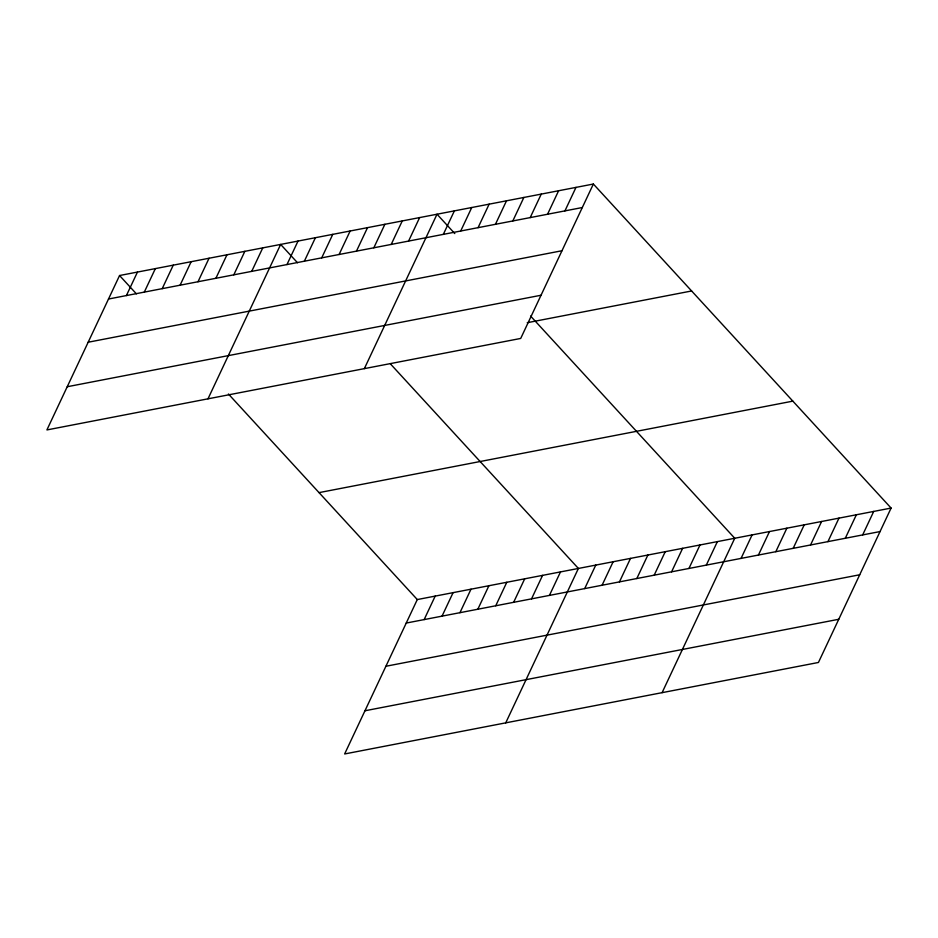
<?xml version="1.0" encoding="UTF-8"?>
<svg xmlns="http://www.w3.org/2000/svg" width="938" height="938" viewBox="0 0 938 938"><rect width="100%" height="100%" fill="white"/><g stroke="black" fill="none" stroke-linecap="round" stroke-linejoin="round"><path stroke-width="1.41" d="M593.367 184.036L119.56 275.526L46.9 429.932L520.707 338.442L593.367 184.036L891.1 508.068L818.44 662.474L344.633 753.964L417.293 599.558L891.1 508.068M126.396 295.564L137.464 272.067M144.3 292.117L155.356 268.608M162.204 288.658L173.26 265.161M180.096 285.199L191.153 261.702M198 281.74L209.057 258.243M215.892 278.281L226.961 254.784M233.797 274.834L244.853 251.325M251.701 271.375L262.757 247.878M207.99 398.826L280.65 244.419L297.498 262.746M286.969 264.563L298.026 241.066M304.346 261.21L315.403 237.713M321.711 257.856L332.767 234.359M339.087 254.503L350.144 230.994M356.463 251.15L367.52 227.641M373.828 247.796L384.885 224.288M391.205 244.431L402.261 220.934M408.581 241.078L419.638 217.581M364.354 368.634L437.014 214.227L454.789 233.574M443.322 234.371L454.379 210.874M460.699 231.018L471.755 207.521M478.063 227.664L489.132 204.167M495.44 224.311L506.497 200.802M512.816 220.958L523.873 197.449M530.193 217.604L541.249 194.096M547.558 214.239L558.614 190.742M564.934 210.886L575.991 187.389M424.14 619.596L435.197 596.099M442.033 616.149L453.089 592.64M459.937 612.69L470.993 589.193M477.829 609.231L488.897 585.734M495.733 605.772L506.79 582.275M513.637 602.325L524.694 578.816M531.529 598.866L542.586 575.357M549.434 595.407L560.49 571.91M505.734 722.858L578.394 568.451L390.478 363.944M584.702 588.595L595.759 565.098M602.079 585.242L613.135 561.745M619.443 581.888L630.512 558.391M636.82 578.535L647.877 555.026M654.196 575.182L665.253 551.673M671.573 571.828L682.63 548.32M688.938 568.463L699.994 544.966M706.314 565.11L717.371 541.613M662.087 692.666L734.747 538.26L530.58 316.059M741.055 558.403L752.112 534.906M758.432 555.05L769.488 531.553M775.808 551.696L786.865 528.2M793.173 548.343L804.241 524.834M810.549 544.99L821.606 521.481M827.926 541.636L838.982 518.128M845.29 538.271L856.359 514.774M862.667 534.918L873.724 511.421M108.503 299.023L582.31 207.533M88.172 342.229L561.979 250.739M67.231 386.737L541.038 295.247M527.238 322.707L691.623 290.968M319.037 492.626L792.845 401.136M406.236 623.055L880.043 531.565M385.905 666.261L859.712 574.771M364.964 710.77L838.771 619.279M119.56 275.526L136.397 293.852M228.415 393.995L417.293 599.558"/></g></svg>
